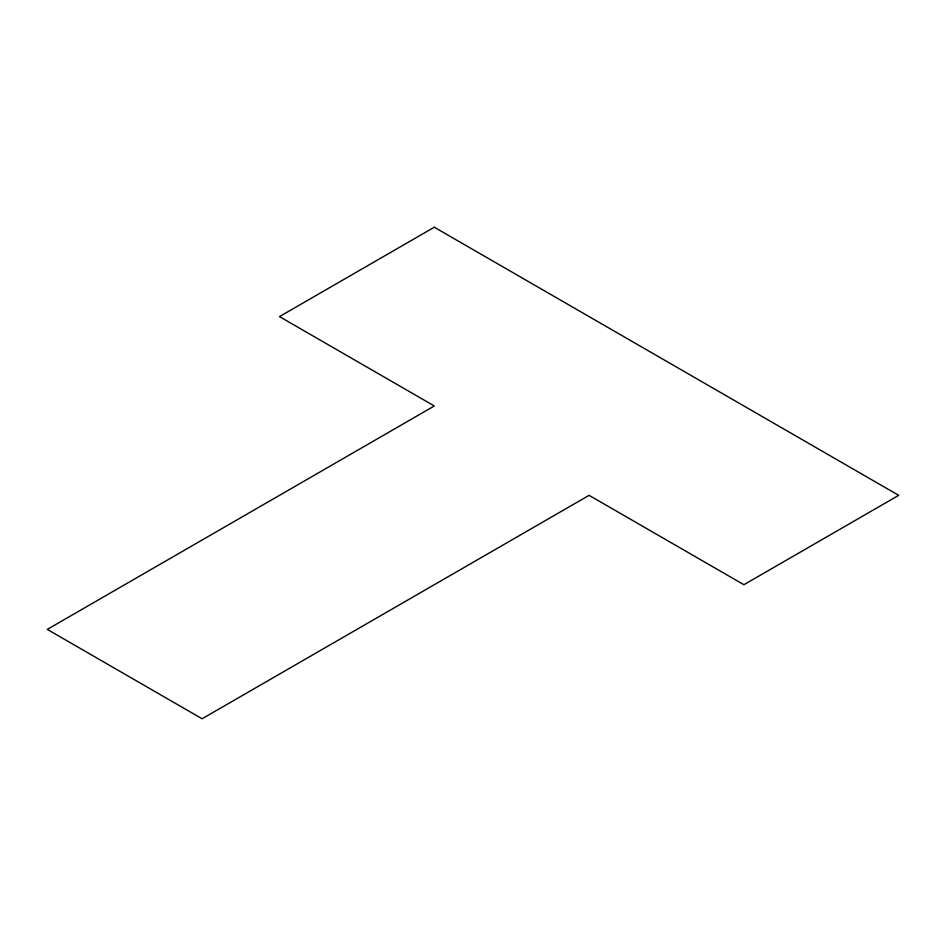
<?xml version="1.0" encoding="UTF-8"?>
<svg xmlns="http://www.w3.org/2000/svg" width="946" height="946" viewBox="0 0 946 946"><rect width="100%" height="100%" fill="white"/><g stroke="black" fill="none" stroke-linecap="round" stroke-linejoin="round"><path stroke-width="1.42" d="M434.297 227.229L279.496 316.603L434.297 405.976L47.3 629.397L202.101 718.771L589.098 495.337L743.899 584.711L898.7 495.337L434.297 227.229"/></g></svg>
